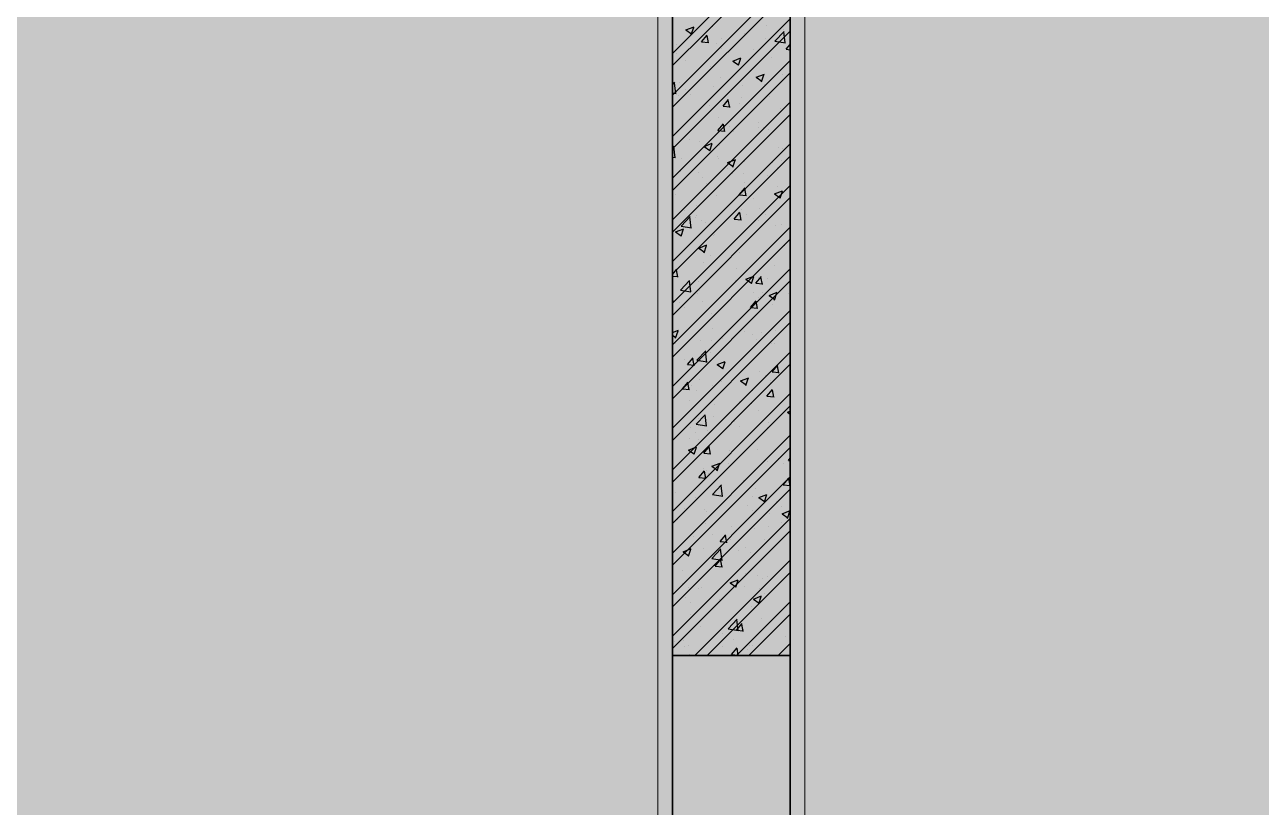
# Model space of a CAD drawing. Header units: inches. Extents: x 143994 to 247866, y 243815 to 272761.
# Drawn here: x 236438 to 238538, y 259888 to 261217 of the extents above; entities that cross this region are included whole.
import ezdxf

# ---------------------------------------------------------------- set-up
doc = ezdxf.new("R2010")
doc.units = ezdxf.units.IN
doc.header["$LTSCALE"] = 1000
doc.header["$MEASUREMENT"] = 0
doc.layers.get('DEFPOINTS').update_dxf_attribs({"color": 62})
for name, color, linetype in [('0-建筑1F', 127, 'Continuous'), ('0-建筑2F', 127, 'Continuous'), ('PUB_HATCH', 8, 'Continuous')]:
    doc.layers.add(name, color=color, linetype=linetype)
doc.layers.add('A-Wall', color=254, linetype='Continuous', lineweight=35)
doc.layers.add('W-保温层', color=8, linetype='Continuous', lineweight=13)

# ---------------------------------------------------------------- blocks, each defined once
blk = doc.blocks.new('144')
at = {"layer": 'A-Wall', "color": 127}
for p, q in [((652986.9, -378610.3), (652986.9, -390150.3)), ((653186.9, -390150.3), (653186.9, -378610.3)), ((652986.9, -380010.3), (653186.9, -380010.3))]:
    blk.add_line(p, q, dxfattribs=at)
at = {"layer": 'PUB_HATCH', "color": 127, "linetype": 'Continuous'}
for p, q in [((652986.9, -378987.9), (653186.9, -378787.9)), ((652986.9, -379058.6), (653186.9, -378858.6)), ((652986.9, -379129.3), (653186.9, -378929.3)), ((653036.4, -378968.4), (653046, -378956.9)), ((653037.7, -378957.2), (653037.7, -378957.2)), ((653048.1, -378970), (653045.8, -378957.4)), ((653070.8, -378963.1), (653070.8, -378963.1)), ((653109.8, -378953.6), (653109.8, -378953.6)), ((653144.5, -378961.8), (653144.5, -378961.8)), ((653161, -378967.1), (653176.5, -378950.8)), ((653174.7, -378948.1), (653174.7, -378948.1)), ((653178.4, -378970.2), (653176.2, -378951.2)), ((652993.1, -378973.6), (652993.1, -378973.6)), ((653036.4, -378968.4), (653048.4, -378969.5)), ((653062.1, -378970.3), (653062.1, -378970.3)), ((653079.9, -378984.1), (653079.9, -378984.1)), ((653161, -378967.1), (653178.7, -378969.8)), ((653179.9, -378981), (653186.9, -378972.6)), ((653179.9, -378981), (653186.9, -378981.6)), ((652986.9, -379200), (653186.9, -379000)), ((653089.3, -379000.9), (653103.3, -378995.5)), ((653089.3, -379000.9), (653099.2, -379007.6)), ((653098.9, -379008.1), (653103, -378996)), ((653186.7, -378988.6), (653186.7, -378988.6)), ((653172.2, -379014.7), (653172.2, -379014.7)), ((653185.9, -379025.9), (653185.9, -379025.9)), ((653009.5, -379049.2), (653009.5, -379049.2)), ((653068.4, -379029.7), (653068.4, -379029.7)), ((653135.8, -379032.5), (653135.8, -379032.5)), ((652986.9, -379270.7), (653186.9, -379070.7)), ((652997.9, -379058.9), (652997.9, -379058.9)), ((653104.7, -379063.4), (653104.7, -379063.4)), ((653101.5, -379072.9), (653101.5, -379072.9)), ((653169.8, -379081.3), (653169.8, -379081.3)), ((653064.2, -379118.9), (653073.8, -379107.4)), ((653065.9, -379096.3), (653065.9, -379096.3)), ((653075.8, -379120.4), (653073.5, -379107.9)), ((653083.2, -379111.4), (653083.2, -379111.4)), ((653133.3, -379104.8), (653133.3, -379104.8)), ((653064.2, -379118.9), (653076.1, -379119.9)), ((653149.4, -379116.8), (653149.4, -379116.8)), ((652986.9, -379341.4), (653186.9, -379141.4)), ((652986.9, -379148.5), (652989.6, -379145.7)), ((652991.5, -379165), (652989.3, -379146)), ((653032.8, -379136.9), (653032.8, -379136.9)), ((653040.6, -379145.9), (653054.6, -379140.5)), ((653040.6, -379145.9), (653050.6, -379152.6)), ((653050.3, -379153.1), (653054.3, -379141)), ((653167.4, -379147.9), (653167.4, -379147.9)), ((652986.9, -379163.9), (652991.8, -379164.7)), ((653063.5, -379162.9), (653063.5, -379162.9)), ((653065.8, -379165.6), (653065.8, -379165.6)), ((653156.4, -379173.7), (653156.4, -379173.7)), ((653172.5, -379170.1), (653172.5, -379170.1)), ((653001.2, -379188), (653001.2, -379188)), ((653030.6, -379190.3), (653030.6, -379190.3)), ((653080.7, -379183.7), (653080.7, -379183.7)), ((653107.9, -379192.5), (653107.9, -379192.5)), ((652986.9, -379412.2), (653186.9, -379212.2)), ((653109.2, -379206.8), (653109.2, -379206.8)), ((653164.9, -379214.4), (653164.9, -379214.4)), ((652992.5, -379226.9), (652992.5, -379226.9)), ((653061.1, -379229.4), (653061.1, -379229.4)), ((653160, -379226.4), (653174, -379221.1)), ((653160, -379226.4), (653170, -379233.1)), ((653169.7, -379233.6), (653173.7, -379221.6)), ((653091.9, -379269.3), (653101.5, -379257.8)), ((653103.6, -379270.9), (653101.3, -379258.3)), ((653103.8, -379252.6), (653103.8, -379252.6)), ((653026, -379267.3), (653026, -379267.3)), ((653028.1, -379262.6), (653028.1, -379262.6)), ((653091.9, -379269.3), (653103.9, -379270.4)), ((653132.7, -379271.8), (653132.7, -379271.8)), ((652986.9, -379482.9), (653186.9, -379282.9)), ((652992, -379290.9), (653006, -379285.6)), ((652992, -379290.9), (653001.9, -379297.7)), ((653001.6, -379298.2), (653005.7, -379286.1)), ((653058.6, -379296), (653058.6, -379296)), ((653162.5, -379281), (653162.5, -379281)), ((653177.5, -379314.9), (653177.5, -379314.9)), ((653051.2, -379331.5), (653051.2, -379331.5)), ((653100.9, -379326.2), (653100.9, -379326.2)), ((652986.9, -379553.6), (653186.9, -379353.6)), ((653056.2, -379362.6), (653056.2, -379362.6)), ((653160.1, -379347.6), (653160.1, -379347.6)), ((652987, -379369.5), (652987, -379369.5)), ((653000.5, -379389.8), (653016.1, -379373.6)), ((653018, -379393), (653015.8, -379374)), ((653093.8, -379374), (653093.8, -379374)), ((653111.3, -379371.5), (653125.3, -379366.1)), ((653111.3, -379371.5), (653121.3, -379378.2)), ((653121, -379378.7), (653125.1, -379366.6)), ((653148.8, -379370.1), (653148.8, -379370.1)), ((652987.9, -379408.7), (652986.9, -379403.6)), ((653000.5, -379389.8), (653018.3, -379392.6)), ((653029.2, -379396.3), (653029.2, -379396.3)), ((653032.2, -379390.1), (653032.2, -379390.1)), ((653124.9, -379393.8), (653124.9, -379393.8)), ((653136, -379400.9), (653136, -379400.9)), ((653175, -379387.2), (653175, -379387.2)), ((652986.9, -379408.1), (652988.2, -379408.2)), ((652986.9, -379624.3), (653186.9, -379424.3)), ((652998.6, -379410.4), (652998.6, -379410.4)), ((653119.7, -379419.7), (653129.3, -379408.3)), ((653119.7, -379419.7), (653131.6, -379420.8)), ((653131.3, -379421.3), (653129, -379408.8)), ((653157.6, -379414.2), (653157.6, -379414.2)), ((653053.8, -379429.2), (653053.8, -379429.2)), ((653108.6, -379460.1), (653108.6, -379460.1)), ((653122.4, -379466), (653122.4, -379466)), ((652991.9, -379480.1), (652991.9, -379480.1)), ((653054, -379475.7), (653054, -379475.7)), ((653072.3, -379472.6), (653072.3, -379472.6)), ((653155.2, -379480.8), (653155.2, -379480.8)), ((653160.8, -379480.2), (653160.8, -379480.2)), ((652986.9, -379695), (653186.9, -379495)), ((653051.3, -379495.7), (653051.3, -379495.7)), ((653062.7, -379516.5), (653076.7, -379511.1)), ((653072.3, -379523.7), (653076.4, -379511.6)), ((653062.7, -379516.5), (653072.6, -379523.2)), ((653003.9, -379557.6), (653013.6, -379546.1)), ((653015.6, -379559.2), (653013.3, -379546.6)), ((653019.7, -379551.5), (653019.7, -379551.5)), ((653069.7, -379544.9), (653069.7, -379544.9)), ((653145.5, -379535), (653145.5, -379535)), ((653152.8, -379547.3), (653152.8, -379547.3)), ((652986.9, -379765.7), (653186.9, -379565.7)), ((653003.9, -379557.6), (653015.9, -379558.7)), ((653048.9, -379562.3), (653048.9, -379562.3)), ((653147.4, -379570.2), (653157, -379558.7)), ((653147.4, -379570.2), (653159.4, -379571.2)), ((653159.1, -379571.7), (653156.8, -379559.2)), ((653015.1, -379577.9), (653015.1, -379577.9)), ((653100.3, -379579.4), (653100.3, -379579.4)), ((653121.8, -379582.4), (653121.8, -379582.4)), ((653182.1, -379597), (653186.9, -379595.2)), ((653027.1, -379617.8), (653042.6, -379601.5)), ((653044.5, -379620.9), (653042.3, -379601.9)), ((653057.2, -379604.7), (653057.2, -379604.7)), ((653092.9, -379613.8), (653092.9, -379613.8)), ((653150.3, -379613.9), (653150.3, -379613.9)), ((653164, -379609.2), (653164, -379609.2)), ((653182.1, -379597), (653186.9, -379600.3)), ((652986.9, -379836.4), (653186.9, -379636.4)), ((653017.1, -379623.8), (653017.1, -379623.8)), ((653027.1, -379617.8), (653044.8, -379620.5)), ((653046.5, -379628.9), (653046.5, -379628.9)), ((653148.2, -379623.4), (653148.2, -379623.4)), ((653014, -379661.5), (653028, -379656.2)), ((653023.7, -379668.7), (653027.7, -379656.7)), ((653031.6, -379643.4), (653031.6, -379643.4)), ((653014, -379661.5), (653024, -379668.2)), ((653166.6, -379676.1), (653166.6, -379676.1)), ((653031.7, -379708.1), (653041.3, -379696.6)), ((653040.3, -379692.7), (653040.3, -379692.7)), ((653043.4, -379709.6), (653041.1, -379697.1)), ((653044, -379695.5), (653044, -379695.5)), ((653082, -379684), (653082, -379684)), ((653147.9, -379680.5), (653147.9, -379680.5)), ((652986.9, -379907.1), (653186.9, -379707.1)), ((653031.7, -379708.1), (653043.7, -379709.1)), ((653108, -379713.4), (653108, -379713.4)), ((653175.2, -379720.6), (653184.8, -379709.1)), ((653175.2, -379720.6), (653186.9, -379721.7)), ((653186.8, -379722.2), (653184.5, -379709.6)), ((652991.4, -379733.4), (652991.4, -379733.4)), ((653133.4, -379742.1), (653147.4, -379736.7)), ((653133.4, -379742.1), (653143.3, -379748.8)), ((653143.1, -379749.3), (653147.1, -379737.2)), ((653041.6, -379762.1), (653041.6, -379762.1)), ((653114, -379755), (653114, -379755)), ((653145.5, -379747.1), (653145.5, -379747.1)), ((653164, -379748.4), (653164, -379748.4)), ((652986.9, -379977.8), (653186.9, -379777.8)), ((652987.6, -379771.6), (652987.6, -379771.6)), ((653043.1, -379786.2), (653043.1, -379786.2)), ((653149.8, -379790.7), (653149.8, -379790.7)), ((653085.2, -379813.1), (653085.2, -379813.1)), ((653143, -379813.6), (653143, -379813.6)), ((653039.2, -379828.6), (653039.2, -379828.6)), ((653053.6, -379845.7), (653069.1, -379829.5)), ((653053.6, -379845.7), (653071.4, -379848.4)), ((653059.5, -379858.5), (653069.1, -379847)), ((653061.3, -379833.9), (653061.3, -379833.9)), ((653071.1, -379848.8), (653068.8, -379829.8)), ((653071.1, -379860.1), (653068.8, -379847.5)), ((653099.7, -379832.7), (653099.7, -379832.7)), ((653111.4, -379827.3), (653111.4, -379827.3)), ((653025.2, -380010.3), (653186.9, -379848.5)), ((653059.5, -379858.5), (653071.4, -379859.6)), ((653003.3, -379887.9), (653003.3, -379887.9)), ((653084.7, -379887.1), (653098.7, -379881.7)), ((653084.7, -379887.1), (653094.7, -379893.8)), ((653094.4, -379894.3), (653098.4, -379882.2)), ((653140.6, -379880.2), (653140.6, -379880.2)), ((653147.7, -379876.6), (653147.7, -379876.6)), ((653031, -379896.6), (653031, -379896.6)), ((653036.7, -379895.2), (653036.7, -379895.2)), ((653058.8, -379906.1), (653058.8, -379906.1)), ((653110.1, -379892.4), (653110.1, -379892.4)), ((653134.5, -379896.2), (653134.5, -379896.2)), ((653008.7, -379912.7), (653008.7, -379912.7)), ((653095.9, -380010.3), (653186.9, -379919.3)), ((653138.2, -379946.8), (653138.2, -379946.8)), ((653034.3, -379961.8), (653034.3, -379961.8)), ((653107.4, -379966.6), (653107.4, -379966.6)), ((652990.8, -379986.6), (652990.8, -379986.6)), ((653006.2, -379985), (653006.2, -379985)), ((653071.1, -379994.6), (653071.1, -379994.6)), ((653081.9, -379975.1), (653081.9, -379975.1)), ((653166.6, -380010.3), (653186.9, -379990)), ((653087.2, -380008.9), (653096.8, -379997.5)), ((653087.2, -380008.9), (653099.2, -380010)), ((653098.8, -380010.3), (653096.6, -379998)), ((653177.9, -379999.1), (653177.9, -379999.1))]:
    blk.add_line(p, q, dxfattribs=at)
at = {"layer": 'W-保温层', "color": 127}
for p, q in [((652961.9, -390150.3), (652961.9, -378610.3)), ((653211.9, -390150.3), (653211.9, -378610.3))]:
    blk.add_line(p, q, dxfattribs=at)
blk = doc.blocks.new('1442323')
at = {"layer": 'A-Wall', "color": 127}
for p, q in [((695036.9, -378699.3), (695036.9, -390239.3)), ((695236.9, -390239.3), (695236.9, -378699.3)), ((695036.9, -380099.3), (695236.9, -380099.3))]:
    blk.add_line(p, q, dxfattribs=at)
at = {"layer": 'PUB_HATCH', "color": 127, "linetype": 'Continuous'}
for p, q in [((695036.9, -379097.7), (695236.9, -378897.7)), ((695036.9, -379168.4), (695236.9, -378968.4)), ((695036.9, -379239.1), (695236.9, -379039.1)), ((695059.6, -379037), (695073.6, -379031.6)), ((695059.6, -379037), (695069.5, -379043.7)), ((695068.9, -379044.8), (695073, -379032.7)), ((695104.7, -379031.8), (695104.7, -379031.8)), ((695195.9, -379029.6), (695195.9, -379029.6)), ((695120.3, -379067.8), (695120.3, -379067.8)), ((695131.3, -379052), (695131.3, -379052)), ((695175.2, -379069.7), (695175.2, -379069.7)), ((695044.6, -379077.8), (695044.6, -379077.8)), ((695058.6, -379089.7), (695058.6, -379089.7)), ((695205, -379084.3), (695205, -379084.3)), ((695036.9, -379309.8), (695236.9, -379109.8)), ((695102.3, -379098.4), (695102.3, -379098.4)), ((695179, -379117.5), (695193, -379112.1)), ((695036.9, -379130.1), (695040.8, -379126)), ((695042.4, -379145.8), (695040.2, -379126.8)), ((695049.3, -379126.7), (695049.3, -379126.7)), ((695106.5, -379133.7), (695106.5, -379133.7)), ((695156.1, -379131.3), (695156.1, -379131.3)), ((695179, -379117.5), (695188.9, -379124.2)), ((695188.3, -379125.3), (695192.4, -379113.2)), ((695194, -379130), (695194, -379130)), ((695223.1, -379113.6), (695223.1, -379113.6)), ((695036.9, -379144.1), (695043, -379145)), ((695067.7, -379146.7), (695067.7, -379146.7)), ((695122.8, -379166.5), (695132.4, -379155)), ((695202.5, -379150.8), (695202.5, -379150.8)), ((695099.8, -379164.9), (695099.8, -379164.9)), ((695122.8, -379166.5), (695134.8, -379167.5)), ((695134.2, -379168.6), (695131.8, -379156.1)), ((695036.9, -379380.5), (695236.9, -379180.5)), ((695141.4, -379208.9), (695141.4, -379208.9)), ((695182.9, -379203.6), (695182.9, -379203.6)), ((695191.5, -379202.3), (695191.5, -379202.3)), ((695200.1, -379217.4), (695200.1, -379217.4)), ((695066.2, -379223.7), (695066.2, -379223.7)), ((695097.4, -379231.5), (695097.4, -379231.5)), ((695117.1, -379233.5), (695117.1, -379233.5)), ((695223.9, -379238), (695223.9, -379238)), ((695036.9, -379451.2), (695236.9, -379251.2)), ((695052.5, -379255.8), (695052.5, -379255.8)), ((695130.3, -379262.5), (695144.3, -379257.2)), ((695139.6, -379270.3), (695143.7, -379258.2)), ((695130.3, -379262.5), (695140.2, -379269.2)), ((695159.3, -379260.3), (695159.3, -379260.3)), ((695214.6, -379271.2), (695214.6, -379271.2)), ((695088.8, -379287.8), (695088.8, -379287.8)), ((695095, -379298.1), (695095, -379298.1)), ((695138.9, -379281.2), (695138.9, -379281.2)), ((695197.7, -379284), (695197.7, -379284)), ((695036.9, -379521.9), (695236.9, -379321.9)), ((695150.5, -379316.9), (695160.2, -379305.4)), ((695150.5, -379316.9), (695162.5, -379318)), ((695161.9, -379319.1), (695159.6, -379306.5)), ((695174.6, -379323), (695174.6, -379323)), ((695058, -379343), (695058, -379343)), ((695077.3, -379335.1), (695077.3, -379335.1)), ((695184.1, -379339.6), (695184.1, -379339.6)), ((695051.8, -379370.2), (695067.3, -379353.9)), ((695068.9, -379373.7), (695066.7, -379354.7)), ((695086.3, -379360.1), (695086.3, -379360.1)), ((695092.5, -379364.7), (695092.5, -379364.7)), ((695162, -379350.1), (695162, -379350.1)), ((695195.2, -379350.6), (695195.2, -379350.6)), ((695051.8, -379370.2), (695069.5, -379372.9)), ((695222.6, -379366.9), (695222.6, -379366.9)), ((695036.9, -379592.6), (695236.9, -379392.6)), ((695081.6, -379407.6), (695095.6, -379402.2)), ((695091, -379415.4), (695095, -379403.3)), ((695105.9, -379386.9), (695105.9, -379386.9)), ((695081.6, -379407.6), (695091.6, -379414.3)), ((695192.8, -379417.2), (695192.8, -379417.2)), ((695235.7, -379412.4), (695235.7, -379412.4)), ((695036.9, -379452.3), (695044.5, -379443.3)), ((695038.4, -379437.3), (695038.4, -379437.3)), ((695046.2, -379456.9), (695043.9, -379444.4)), ((695090.1, -379431.2), (695090.1, -379431.2)), ((695109.4, -379429), (695109.4, -379429)), ((695145.2, -379441.8), (695145.2, -379441.8)), ((695036.9, -379455), (695046.8, -379455.8)), ((695036.9, -379663.4), (695236.9, -379463.4)), ((695080.6, -379464.2), (695080.6, -379464.2)), ((695178.3, -379467.4), (695187.9, -379455.9)), ((695178.3, -379467.4), (695190.3, -379468.4)), ((695182.3, -379456.9), (695182.3, -379456.9)), ((695189.7, -379469.5), (695187.3, -379457)), ((695187.3, -379468.7), (695187.3, -379468.7)), ((695065.7, -379476.9), (695065.7, -379476.9)), ((695190.4, -379483.7), (695190.4, -379483.7)), ((695201, -379488.1), (695215, -379482.7)), ((695201, -379488.1), (695211, -379494.8)), ((695210.4, -379495.9), (695214.4, -379483.8)), ((695233.2, -379484.7), (695233.2, -379484.7)), ((695056.8, -379507.9), (695056.8, -379507.9)), ((695087.7, -379497.8), (695087.7, -379497.8)), ((695183.1, -379491.3), (695183.1, -379491.3)), ((695036.9, -379734.1), (695236.9, -379534.1)), ((695036.9, -379551.1), (695047, -379547.2)), ((695042.3, -379560.4), (695046.4, -379548.3)), ((695105.4, -379543.5), (695105.4, -379543.5)), ((695187.9, -379550.3), (695187.9, -379550.3)), ((695212.1, -379548), (695212.1, -379548)), ((695036.9, -379555.3), (695042.9, -379559.3)), ((695085.3, -379564.4), (695085.3, -379564.4)), ((695130.5, -379570.1), (695130.5, -379570.1)), ((695180.5, -379563.6), (695180.5, -379563.6)), ((695062.6, -379605.2), (695072.2, -379593.8)), ((695074, -379607.4), (695071.6, -379594.8)), ((695078.3, -379598.1), (695093.9, -379581.9)), ((695095.4, -379601.7), (695093.2, -379582.7)), ((695174, -379576.2), (695174, -379576.2)), ((695036.9, -379804.8), (695236.9, -379604.8)), ((695057.4, -379596.3), (695057.4, -379596.3)), ((695062.6, -379605.2), (695074.6, -379606.3)), ((695078.3, -379598.1), (695096.1, -379600.9)), ((695185.5, -379616.9), (695185.5, -379616.9)), ((695206.1, -379617.8), (695215.7, -379606.3)), ((695217.4, -379619.9), (695215.1, -379607.4)), ((695082.8, -379631), (695082.8, -379631)), ((695152.4, -379633.1), (695166.4, -379627.7)), ((695152.4, -379633.1), (695162.3, -379639.8)), ((695161.7, -379640.9), (695165.8, -379628.8)), ((695203.7, -379632.5), (695203.7, -379632.5)), ((695206.1, -379617.8), (695218, -379618.8)), ((695222, -379620.1), (695222, -379620.1)), ((695066.4, -379645.7), (695066.4, -379645.7)), ((695077.9, -379649), (695077.9, -379649)), ((695105.3, -379640.2), (695105.3, -379640.2)), ((695127.9, -379642.4), (695127.9, -379642.4)), ((695173.2, -379650.2), (695173.2, -379650.2)), ((695036.9, -379875.5), (695236.9, -379675.5)), ((695108.6, -379672.6), (695108.6, -379672.6)), ((695215.4, -379677.1), (695215.4, -379677.1)), ((695080.4, -379697.6), (695080.4, -379697.6)), ((695183.1, -379683.5), (695183.1, -379683.5)), ((695075.3, -379721.3), (695075.3, -379721.3)), ((695151.1, -379711.3), (695151.1, -379711.3)), ((695181.7, -379710.2), (695181.7, -379710.2)), ((695065.1, -379730.2), (695065.1, -379730.2)), ((695036.9, -379946.2), (695236.9, -379746.2)), ((695090.3, -379755.7), (695100, -379744.2)), ((695090.3, -379755.7), (695102.3, -379756.7)), ((695101.7, -379757.8), (695099.4, -379745.3)), ((695133.4, -379751.9), (695133.4, -379751.9)), ((695180.6, -379750.1), (695180.6, -379750.1)), ((695078, -379764.1), (695078, -379764.1)), ((695103.7, -379778.1), (695117.7, -379772.8)), ((695103.7, -379778.1), (695113.6, -379784.9)), ((695113, -379785.9), (695117.1, -379773.9)), ((695224.8, -379773.6), (695224.8, -379773.6)), ((695233.8, -379768.2), (695236.9, -379764.5)), ((695233.8, -379768.2), (695236.9, -379768.5)), ((695098.4, -379790.2), (695098.4, -379790.2)), ((695036.9, -380016.9), (695236.9, -379816.9)), ((695104.8, -379826), (695120.4, -379809.8)), ((695104.8, -379826), (695122.6, -379828.8)), ((695122, -379829.6), (695119.8, -379810.6)), ((695178.2, -379816.6), (695178.2, -379816.6)), ((695075.5, -379830.7), (695075.5, -379830.7)), ((695173.5, -379829.5), (695173.5, -379829.5)), ((695222.2, -379845.9), (695222.2, -379845.9)), ((695056.8, -379849.5), (695056.8, -379849.5)), ((695094.4, -379854.1), (695094.4, -379854.1)), ((695172.1, -379852.5), (695172.1, -379852.5)), ((695201.2, -379858.6), (695201.2, -379858.6)), ((695223.1, -379858.7), (695236.9, -379853.4)), ((695223.1, -379858.7), (695233, -379865.4)), ((695232.4, -379866.5), (695236.5, -379854.4)), ((695036.9, -380087.6), (695236.9, -379887.6)), ((695045.8, -379869.1), (695045.8, -379869.1)), ((695136.6, -379880.9), (695136.6, -379880.9)), ((695175.8, -379883.2), (695175.8, -379883.2)), ((695221.4, -379873.4), (695221.4, -379873.4)), ((695073.1, -379897.3), (695073.1, -379897.3)), ((695104.7, -379893.4), (695104.7, -379893.4)), ((695118.1, -379906.1), (695127.7, -379894.6)), ((695118.1, -379906.1), (695130.1, -379907.2)), ((695129.5, -379908.3), (695127.1, -379895.7)), ((695055, -379923.2), (695069, -379917.8)), ((695055, -379923.2), (695065, -379929.9)), ((695064.4, -379931), (695068.4, -379918.9)), ((695119.5, -379931.4), (695119.5, -379931.4)), ((695169.6, -379924.8), (695169.6, -379924.8)), ((695173.3, -379949.8), (695173.3, -379949.8)), ((695054.7, -379955.7), (695054.7, -379955.7)), ((695070.7, -379963.9), (695070.7, -379963.9)), ((695095.9, -380099.3), (695236.9, -379958.3)), ((695161.4, -379960.2), (695161.4, -379960.2)), ((695181.1, -379963.4), (695181.1, -379963.4)), ((695064.5, -379983.4), (695064.5, -379983.4)), ((695192.7, -379993.7), (695192.7, -379993.7)), ((695066.9, -380010.2), (695066.9, -380010.2)), ((695117, -380003.7), (695117, -380003.7)), ((695174.4, -380003.7), (695188.4, -379998.3)), ((695174.4, -380003.7), (695184.4, -380010.4)), ((695183.8, -380011.5), (695187.8, -379999.4)), ((695068.2, -380030.5), (695068.2, -380030.5)), ((695166.7, -380099.3), (695236.9, -380029)), ((695170.9, -380016.4), (695170.9, -380016.4)), ((695131.3, -380054), (695146.9, -380037.7)), ((695131.3, -380054), (695149.1, -380056.7)), ((695145.8, -380056.6), (695155.5, -380045.1)), ((695145.8, -380056.6), (695157.8, -380057.6)), ((695148.5, -380057.5), (695146.3, -380038.5)), ((695157.2, -380058.7), (695154.9, -380046.2)), ((695122.5, -380062.4), (695122.5, -380062.4)), ((695140.1, -380072.6), (695140.1, -380072.6)), ((695229.2, -380066.9), (695229.2, -380066.9)), ((695057.9, -380084.8), (695057.9, -380084.8)), ((695064.4, -380082.5), (695064.4, -380082.5)), ((695065.8, -380097), (695065.8, -380097)), ((695164.6, -380089.3), (695164.6, -380089.3)), ((695168.5, -380083), (695168.5, -380083)), ((695172.9, -380082.8), (695172.9, -380082.8))]:
    blk.add_line(p, q, dxfattribs=at)
at = {"layer": 'W-保温层', "color": 127}
for p, q in [((695011.9, -390239.3), (695011.9, -378699.3)), ((695261.9, -390239.3), (695261.9, -378699.3))]:
    blk.add_line(p, q, dxfattribs=at)

msp = doc.modelspace()

# ---------------------------------------------------------------- hatches: boundary and pattern name
at = {"layer": 'DEFPOINTS'}
h = msp.add_hatch(dxfattribs=at)
h.set_pattern_fill('ANSI31', color=250)
h.set_pattern_definition([(45, (0, 0), (-1.122532015, 1.122532015), [])])
h.paths.add_polyline_path([(247866.03, 243814.78), (223286.02, 243814.78), (223286.02, 270814.78), (247866.03, 270814.78)])

# ---------------------------------------------------------------- block references
at = {"layer": '0-建筑1F'}
msp.add_blockref('144', (-415448.72, 640156.38), dxfattribs=at)
at = {"layer": '0-建筑2F'}
msp.add_blockref('1442323', (-457498.72, 640245.41), dxfattribs=at)

doc.saveas('drawing.dxf')
